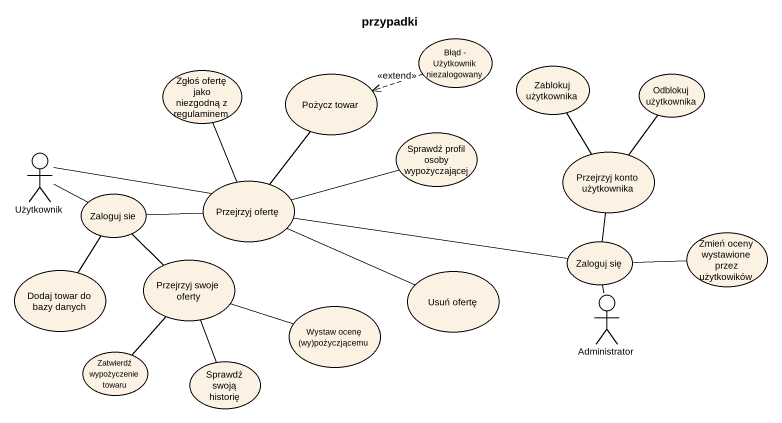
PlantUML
@startuml
title przypadki
usecase "Błąd - Użytkownik niezalogowany" as Błąd_Użytkownik
usecase "Zgłoś ofertę jako niezgodną z regulaminem" as Zgłoś_ofertę_jako_niezgodną
usecase "Pożycz towar" as Pożycz_towar
usecase "Zablokuj użytkownika" as Zablokuj_użytkownika
usecase "Odblokuj użytkownika" as Odblokuj_użytkownika
usecase "Sprawdź profil osoby wypożyczającej" as Sprawdź_profil_osoby
actor Użytkownik
usecase "Przejrzyj konto użytkownika" as Przejrzyj_konto_użytkownika
usecase "Zaloguj sie" as Zaloguj_sie
usecase "Przejrzyj ofertę" as Przejrzyj_ofertę
usecase "Zaloguj się" as Zaloguj_się
usecase "Zmień oceny wystawione przez użytkowików" as Zmień_oceny_wystawione
usecase "Dodaj towar do bazy danych" as Dodaj_towar_do_bazy_danych
usecase "Przejrzyj swoje oferty" as Przejrzyj_swoje_oferty
usecase "Usuń ofertę" as Usuń_ofertę
usecase "Wystaw ocenę (wy)pożyczjącemu" as Wystaw_ocenę_wy_pożyczjącemu
actor Administrator
usecase "Zatwierdź wypożyczenie towaru" as Zatwierdź_wypożyczenie
usecase "Sprawdź swoją historię" as Sprawdź_swoją_historię
Błąd_Użytkownik .left.> Pożycz_towar : <<extend>>
Użytkownik -right- Zaloguj_sie
Użytkownik -right- Przejrzyj_ofertę
Przejrzyj_konto_użytkownika -up- Zablokuj_użytkownika
Przejrzyj_konto_użytkownika -up- Odblokuj_użytkownika
Przejrzyj_konto_użytkownika -- Zaloguj_się
Zaloguj_sie -right- Przejrzyj_ofertę
Zaloguj_sie -- Dodaj_towar_do_bazy_danych
Zaloguj_sie -- Przejrzyj_swoje_oferty
Przejrzyj_ofertę -up- Zgłoś_ofertę_jako_niezgodną
Przejrzyj_ofertę -up- Pożycz_towar
Przejrzyj_ofertę -right- Sprawdź_profil_osoby
Przejrzyj_ofertę -right- Zaloguj_się
Przejrzyj_ofertę -right- Usuń_ofertę
Zaloguj_się -- Administrator
Zmień_oceny_wystawione -left- Zaloguj_się
Przejrzyj_swoje_oferty -right- Wystaw_ocenę_wy_pożyczjącemu
Przejrzyj_swoje_oferty -- Zatwierdź_wypożyczenie
Przejrzyj_swoje_oferty -- Sprawdź_swoją_historię
@enduml
